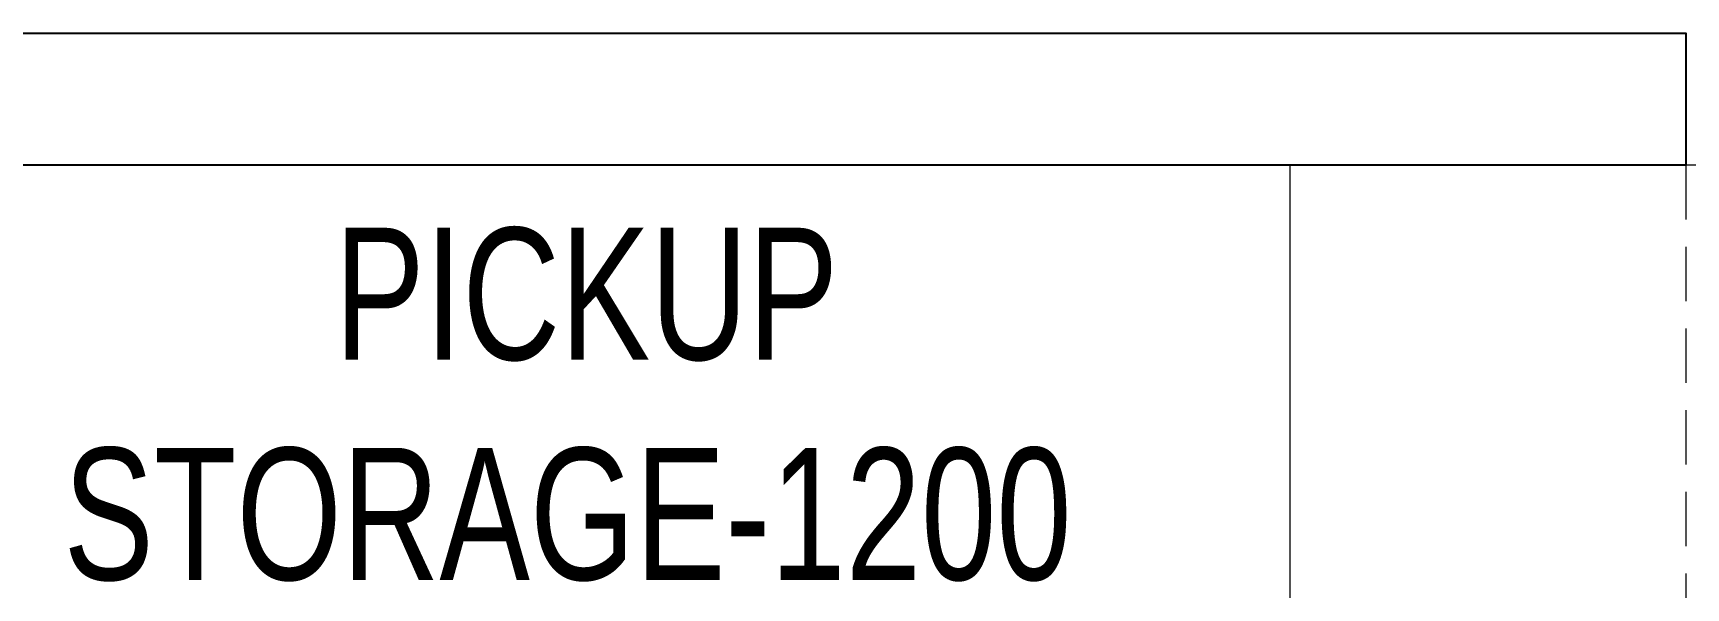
# Model space of a CAD drawing. Header units: feet. Extents: x 3153788 to 3161806, y -5765531 to -5747213.
# Drawn here: x 3157214 to 3158466, y -5750243 to -5749823 of the extents above; entities that cross this region are included whole.
import ezdxf

# ---------------------------------------------------------------- set-up
doc = ezdxf.new("R2010")
doc.units = ezdxf.units.FT
doc.header["$LTSCALE"] = 33
doc.header["$MEASUREMENT"] = 0
doc.linetypes.add('a_p6_plan_L18$0$HIDDEN', pattern=[0.375, 0.25, -0.125])
for name, color, linetype, lineweight in [('LENS-CURTAIN', 5, 'a_p6_plan_L18$0$HIDDEN', 9), ('LENS-PARTITION', 21, 'Continuous', 25), ('LENS-TEXT', 31, 'Continuous', 5), ('LK-FF&E WALL', 1, 'Continuous', 9)]:
    doc.layers.add(name, color=color, linetype=linetype, lineweight=lineweight)
doc.styles.add('LK TXT', font='GILC____.TTF', dxfattribs={"height": 100})

msp = doc.modelspace()

# ---------------------------------------------------------------- linework, layer by layer
at = {"layer": 'LENS-CURTAIN', "ltscale": 5}
msp.add_lwpolyline([(3158465.527359362, -5749922.99122091), (3158465.527359362, -5751472.99122091), (3158565.527359363, -5751472.99122091), (3158565.527359363, -5749922.99122091)], close=True, dxfattribs=at)
at = {"layer": 'LENS-PARTITION'}
msp.add_lwpolyline([(3156965.527359363, -5749822.991220908), (3158465.527359362, -5749822.991220908), (3158465.527359362, -5749922.991220909), (3156965.527359363, -5749922.991220909)], close=True, dxfattribs=at)
at = {"layer": 'LK-FF&E WALL'}
msp.add_lwpolyline([(3156965.527359363, -5750272.991220909), (3156965.527359363, -5749922.991220909), (3158165.527359363, -5749922.991220909), (3158165.527359363, -5750272.991220909)], close=True, dxfattribs=at)

# ---------------------------------------------------------------- texts
at = {"layer": 'LENS-TEXT', "color": 0, "linetype": 'Continuous', "ltscale": 3, "insert": (3157618.609560218, -5750104.536708331), "char_height": 100, "attachment_point": 5, "style": 'LK TXT'}
msp.add_mtext_dynamic_manual_height_columns(' PICKUP STORAGE-1200', width=1099.486866972408, gutter_width=0.9999999999999992, heights=[0], dxfattribs=at)

doc.saveas('drawing.dxf')
